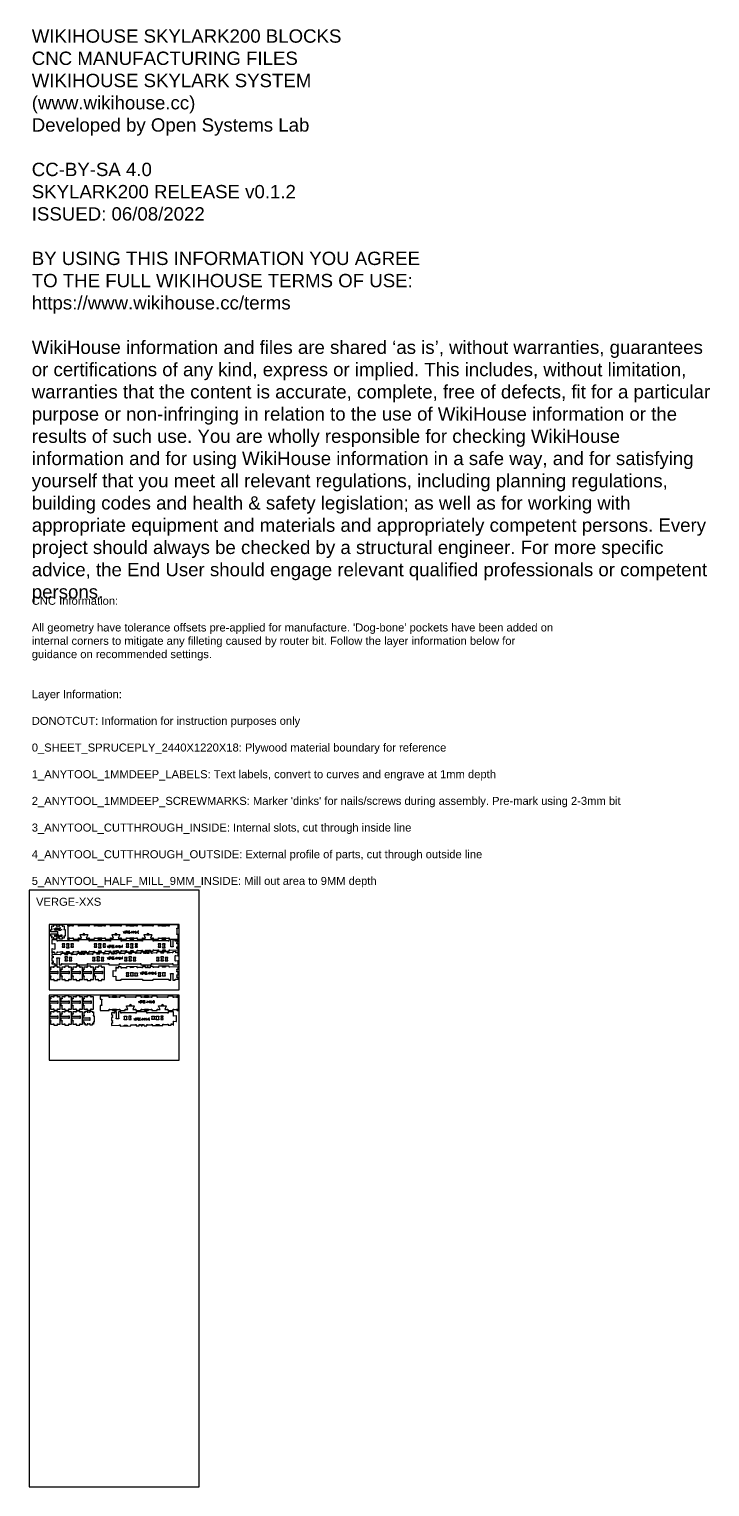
# Model space of a CAD drawing. Extents: x 0 to 12757, y 0 to 27326.
import ezdxf

# ---------------------------------------------------------------- set-up
doc = ezdxf.new("R2010")
doc.units = 0
for name, color, linetype in [('0_SHEET_SPRUCEPLY_2440X122', 1, 'CONTINUOUS'), ('1_ANYTOOL_1MMDEEP_LABELS_S', 2, 'CONTINUOUS'), ('3_ANYTOOL_CUTTHROUGH_INSID', 4, 'CONTINUOUS'), ('4_ANYTOOL_CUTTHROUGH_OUTSI', 5, 'CONTINUOUS'), ('5_ANYTOOL_HALF_MILL_9MM_IN', 70, 'CONTINUOUS'), ('DONOTCUT', 7, 'CONTINUOUS')]:
    doc.layers.add(name, color=color, linetype=linetype)
doc.styles.add('ARIAL', font='')
doc.styles.get('ARIAL').set_extended_font_data('Arial')

msp = doc.modelspace()

# ---------------------------------------------------------------- linework, layer by layer
at = {"layer": '0_SHEET_SPRUCEPLY_2440X122'}
for points in [[(372, 10539), (372, 9319), (2812, 9319), (2812, 10539)], [(372, 9219), (372, 7999), (2812, 7999), (2812, 9219)]]:
    msp.add_lwpolyline(points, close=True, dxfattribs=at)
at = {"layer": '1_ANYTOOL_1MMDEEP_LABELS_S', "color": 2}
for points in [[(464, 10470), (476, 10434), (488, 10470)], [(512, 10470), (496, 10470), (496, 10434), (512, 10434)], [(508, 10454), (496, 10454)], [(540, 10434), (532, 10450)], [(592, 10470), (576, 10470), (576, 10434), (592, 10434)], [(588, 10454), (576, 10454)], [(600, 10446), (616, 10446)], [(1760, 10417), (1772, 10381), (1784, 10417)], [(1808, 10417), (1792, 10417), (1792, 10381), (1808, 10381)], [(1804, 10401), (1792, 10401)], [(1836, 10381), (1827, 10398)], [(1888, 10417), (1872, 10417), (1872, 10381), (1888, 10381)], [(1884, 10401), (1872, 10401)], [(1896, 10393), (1912, 10393)], [(1944, 10381), (1920, 10417)], [(1920, 10381), (1944, 10417)], [(1976, 10381), (1952, 10417)], [(1952, 10381), (1976, 10417)], [(2014, 10381), (2030, 10417)], [(2054, 10417), (2038, 10417), (2038, 10381), (2054, 10381)], [(2050, 10401), (2038, 10401)], [(476, 10313), (500, 10349)], [(500, 10313), (476, 10349)], [(508, 10313), (532, 10349)], [(532, 10313), (508, 10349)], [(570, 10313), (586, 10349)], [(1463, 10149), (1475, 10113), (1487, 10149)], [(1511, 10149), (1495, 10149), (1495, 10113), (1511, 10113)], [(1507, 10133), (1495, 10133)], [(1539, 10113), (1531, 10129)], [(1591, 10149), (1575, 10149), (1575, 10113), (1591, 10113)], [(1587, 10133), (1575, 10133)], [(1599, 10125), (1615, 10125)], [(1623, 10113), (1647, 10149)], [(1647, 10113), (1623, 10149)], [(1655, 10113), (1679, 10149)], [(1679, 10113), (1655, 10149)], [(1717, 10113), (1733, 10149)], [(1757, 10149), (1741, 10149), (1741, 10113)], [(1757, 10133), (1741, 10133)], [(1463, 9927), (1475, 9891), (1487, 9927)], [(1511, 9927), (1495, 9927), (1495, 9891), (1511, 9891)], [(1507, 9911), (1495, 9911)], [(1539, 9891), (1531, 9907)], [(1591, 9927), (1575, 9927), (1575, 9891), (1591, 9891)], [(1587, 9911), (1575, 9911)], [(1599, 9903), (1615, 9903)], [(1623, 9891), (1647, 9927)], [(1647, 9891), (1623, 9927)], [(1655, 9891), (1679, 9927)], [(1679, 9891), (1655, 9927)], [(1717, 9891), (1733, 9927)], [(1757, 9927), (1741, 9927), (1741, 9891)], [(1757, 9911), (1741, 9911)], [(2082, 9647), (2094, 9611), (2106, 9647)], [(2130, 9647), (2114, 9647), (2114, 9611), (2130, 9611)], [(2126, 9631), (2114, 9631)], [(2158, 9611), (2150, 9628)], [(2210, 9647), (2194, 9647), (2194, 9611), (2210, 9611)], [(2206, 9631), (2194, 9631)], [(2218, 9623), (2234, 9623)], [(2266, 9611), (2242, 9647)], [(2242, 9611), (2266, 9647)], [(2298, 9611), (2274, 9647)], [(2274, 9611), (2298, 9647)], [(2336, 9611), (2352, 9647)], [(2049, 9110), (2061, 9074), (2073, 9110)], [(2097, 9110), (2081, 9110), (2081, 9074), (2097, 9074)], [(2093, 9094), (2081, 9094)], [(2125, 9074), (2117, 9090)], [(2177, 9110), (2161, 9110), (2161, 9074), (2177, 9074)], [(2173, 9094), (2161, 9094)], [(2185, 9086), (2201, 9086)], [(2209, 9074), (2233, 9110)], [(2233, 9074), (2209, 9110)], [(2241, 9074), (2265, 9110)], [(2265, 9074), (2241, 9110)], [(2303, 9074), (2319, 9110)], [(1960, 8787), (1972, 8751), (1984, 8787)], [(2008, 8787), (1992, 8787), (1992, 8751), (2008, 8751)], [(2004, 8771), (1992, 8771)], [(2036, 8751), (2028, 8767)], [(2088, 8787), (2072, 8787), (2072, 8751), (2088, 8751)], [(2084, 8771), (2072, 8771)], [(2096, 8763), (2112, 8763)], [(2144, 8751), (2120, 8787)], [(2120, 8751), (2144, 8787)], [(2176, 8751), (2152, 8787)], [(2152, 8751), (2176, 8787)], [(2214, 8751), (2230, 8787)]]:
    msp.add_lwpolyline(points, dxfattribs=at)
for points in [[(520, 10450), (530, 10450, 1), (530, 10470), (520, 10470), (520, 10434)], [(568, 10470), (556, 10470, 0.414214), (548, 10462), (548, 10442, 0.414214), (556, 10434), (568, 10434), (568, 10454), (562, 10454)], [(1816, 10397), (1826, 10397, 1), (1826, 10417), (1816, 10417), (1816, 10381)], [(1864, 10417), (1852, 10417, 0.414214), (1844, 10409), (1844, 10389, 0.414214), (1852, 10381), (1864, 10381), (1864, 10401), (1858, 10401)], [(1984, 10385, 0.136555), (1993, 10382, 0.071716), (1998, 10382, 0.133522), (2003, 10384, 0.344001), (2005, 10393, 0.153745), (2001, 10397, 0.071568), (1996, 10399, -0.00912), (1991, 10400, -0.090615), (1987, 10402, -0.340346), (1984, 10412, -0.284273), (1992, 10417, -0.092596), (1997, 10417, -0.017533), (2002, 10415)], [(540, 10317, 0.136555), (549, 10314, 0.071716), (554, 10314, 0.133522), (559, 10316, 0.344001), (561, 10325, 0.153745), (557, 10329, 0.071568), (553, 10331, -0.00912), (548, 10332, -0.090615), (543, 10334, -0.340346), (540, 10344, -0.284273), (548, 10349, -0.092596), (553, 10349, -0.017533), (558, 10347)], [(594, 10333), (604, 10333, -1), (604, 10313), (594, 10313), (594, 10349), (604, 10349, -1), (604, 10333)], [(1519, 10129), (1529, 10129, 1), (1529, 10149), (1519, 10149), (1519, 10113)], [(1567, 10149), (1555, 10149, 0.414214), (1547, 10141), (1547, 10121, 0.414214), (1555, 10113), (1567, 10113), (1567, 10133), (1561, 10133)], [(1687, 10117, 0.136555), (1696, 10113, 0.071716), (1701, 10113, 0.133522), (1706, 10115, 0.344001), (1708, 10125, 0.153745), (1705, 10128, 0.071568), (1700, 10130, -0.00912), (1695, 10131, -0.090615), (1690, 10134, -0.340346), (1687, 10143, -0.284273), (1695, 10149, -0.092596), (1700, 10148, -0.017533), (1705, 10147)], [(1519, 9907), (1529, 9907, 1), (1529, 9927), (1519, 9927), (1519, 9891)], [(1567, 9927), (1555, 9927, 0.414214), (1547, 9919), (1547, 9899, 0.414214), (1555, 9891), (1567, 9891), (1567, 9911), (1561, 9911)], [(1687, 9895, 0.136555), (1696, 9891, 0.071716), (1701, 9891, 0.133522), (1706, 9893, 0.344001), (1708, 9903, 0.153745), (1705, 9907, 0.071568), (1700, 9908, -0.00912), (1695, 9910, -0.090615), (1690, 9912, -0.340346), (1687, 9921, -0.284273), (1695, 9927, -0.092596), (1700, 9927, -0.017533), (1705, 9925)], [(2138, 9627), (2148, 9627, 1), (2148, 9647), (2138, 9647), (2138, 9611)], [(2186, 9647), (2174, 9647, 0.414214), (2166, 9639), (2166, 9619, 0.414214), (2174, 9611), (2186, 9611), (2186, 9631), (2180, 9631)], [(2306, 9615, 0.136555), (2315, 9612, 0.071716), (2321, 9612, 0.133522), (2325, 9614, 0.344001), (2327, 9623, 0.153745), (2324, 9627, 0.071568), (2319, 9629, -0.00912), (2314, 9630, -0.090615), (2309, 9632, -0.340346), (2307, 9642, -0.284273), (2314, 9647, -0.092596), (2319, 9647, -0.017533), (2324, 9645)], [(2380, 9647), (2368, 9647, 0.414214), (2360, 9639), (2360, 9619, 0.414214), (2368, 9611), (2380, 9611), (2380, 9631), (2374, 9631)], [(2105, 9090), (2115, 9090, 1), (2115, 9110), (2105, 9110), (2105, 9074)], [(2153, 9110), (2141, 9110, 0.414214), (2133, 9102), (2133, 9082, 0.414214), (2141, 9074), (2153, 9074), (2153, 9094), (2147, 9094)], [(2273, 9078, 0.136555), (2283, 9074, 0.071716), (2288, 9074, 0.133522), (2292, 9076, 0.344001), (2294, 9085, 0.153745), (2291, 9089, 0.071568), (2286, 9091, -0.00912), (2281, 9092, -0.090615), (2276, 9094, -0.340346), (2274, 9104, -0.284273), (2281, 9110, -0.092596), (2286, 9109, -0.017533), (2291, 9108)], [(2016, 8767), (2026, 8767, 1), (2026, 8787), (2016, 8787), (2016, 8751)], [(2064, 8787), (2052, 8787, 0.414214), (2044, 8779), (2044, 8759, 0.414214), (2052, 8751), (2064, 8751), (2064, 8771), (2058, 8771)], [(2184, 8755, 0.136555), (2193, 8751, 0.071716), (2198, 8752, 0.133522), (2203, 8754, 0.344001), (2205, 8763, 0.153745), (2201, 8767, 0.071568), (2197, 8769, -0.00912), (2192, 8770, -0.090615), (2187, 8772, -0.340346), (2184, 8781, -0.284273), (2192, 8787, -0.092596), (2197, 8787, -0.017533), (2202, 8785)], [(2258, 8787), (2246, 8787, 0.414214), (2238, 8779), (2238, 8759, 0.414214), (2246, 8751), (2258, 8751), (2258, 8771), (2252, 8771)]]:
    msp.add_lwpolyline(points, format="xyb", dxfattribs=at)
msp.add_lwpolyline([(2339, 9110), (2327, 9110), (2327, 9074), (2339, 9074, 0.414214), (2347, 9082), (2347, 9102, 0.414214)], format="xyb", close=True, dxfattribs=at)
at = {"layer": '3_ANYTOOL_CUTTHROUGH_INSID', "color": 4}
for points in [[(662, 10130), (662, 10165), (668, 10165), (668, 10178), (620, 10178), (620, 10165), (626, 10165), (626, 10130), (620, 10130), (620, 10117), (668, 10117), (668, 10130)], [(744, 10120), (744, 10165), (750, 10165), (750, 10178), (702, 10178), (702, 10165), (708, 10165), (708, 10120), (702, 10120), (702, 10107), (750, 10107), (750, 10120)], [(790, 10130), (784, 10130), (784, 10117), (832, 10117), (832, 10130), (826, 10130), (826, 10165), (832, 10165), (832, 10178), (784, 10178), (784, 10165), (790, 10165)], [(1262, 10130), (1262, 10165), (1268, 10165), (1268, 10178), (1220, 10178), (1220, 10165), (1226, 10165), (1226, 10130), (1220, 10130), (1220, 10117), (1268, 10117), (1268, 10130)], [(1344, 10120), (1344, 10165), (1350, 10165), (1350, 10178), (1302, 10178), (1302, 10165), (1308, 10165), (1308, 10120), (1302, 10120), (1302, 10107), (1350, 10107), (1350, 10120)], [(1390, 10130), (1384, 10130), (1384, 10117), (1432, 10117), (1432, 10130), (1426, 10130), (1426, 10165), (1432, 10165), (1432, 10178), (1384, 10178), (1384, 10165), (1390, 10165)], [(1862, 10130), (1862, 10165), (1868, 10165), (1868, 10178), (1820, 10178), (1820, 10165), (1826, 10165), (1826, 10130), (1820, 10130), (1820, 10117), (1868, 10117), (1868, 10130)], [(1944, 10120), (1944, 10165), (1950, 10165), (1950, 10178), (1902, 10178), (1902, 10165), (1908, 10165), (1908, 10120), (1902, 10120), (1902, 10107), (1950, 10107), (1950, 10120)], [(1990, 10130), (1984, 10130), (1984, 10117), (2032, 10117), (2032, 10130), (2026, 10130), (2026, 10165), (2032, 10165), (2032, 10178), (1984, 10178), (1984, 10165), (1990, 10165)], [(2462, 10130), (2462, 10165), (2468, 10165), (2468, 10178), (2420, 10178), (2420, 10165), (2426, 10165), (2426, 10130), (2420, 10130), (2420, 10117), (2468, 10117), (2468, 10130)], [(2544, 10120), (2544, 10165), (2550, 10165), (2550, 10178), (2502, 10178), (2502, 10165), (2508, 10165), (2508, 10120), (2502, 10120), (2502, 10107), (2550, 10107), (2550, 10120)], [(676, 9920), (676, 9875), (670, 9875), (670, 9862), (718, 9862), (718, 9875), (712, 9875), (712, 9920), (718, 9920), (718, 9933), (670, 9933), (670, 9920)], [(758, 9910), (758, 9875), (752, 9875), (752, 9862), (800, 9862), (800, 9875), (794, 9875), (794, 9910), (800, 9910), (800, 9923), (752, 9923), (752, 9910)], [(1230, 9910), (1236, 9910), (1236, 9923), (1188, 9923), (1188, 9910), (1194, 9910), (1194, 9875), (1188, 9875), (1188, 9862), (1236, 9862), (1236, 9875), (1230, 9875)], [(1276, 9920), (1276, 9875), (1270, 9875), (1270, 9862), (1318, 9862), (1318, 9875), (1312, 9875), (1312, 9920), (1318, 9920), (1318, 9933), (1270, 9933), (1270, 9920)], [(1358, 9910), (1358, 9875), (1352, 9875), (1352, 9862), (1400, 9862), (1400, 9875), (1394, 9875), (1394, 9910), (1400, 9910), (1400, 9923), (1352, 9923), (1352, 9910)], [(1830, 9910), (1836, 9910), (1836, 9923), (1788, 9923), (1788, 9910), (1794, 9910), (1794, 9875), (1788, 9875), (1788, 9862), (1836, 9862), (1836, 9875), (1830, 9875)], [(1876, 9920), (1876, 9875), (1870, 9875), (1870, 9862), (1918, 9862), (1918, 9875), (1912, 9875), (1912, 9920), (1918, 9920), (1918, 9933), (1870, 9933), (1870, 9920)], [(1958, 9910), (1958, 9875), (1952, 9875), (1952, 9862), (2000, 9862), (2000, 9875), (1994, 9875), (1994, 9910), (2000, 9910), (2000, 9923), (1952, 9923), (1952, 9910)], [(2430, 9910), (2436, 9910), (2436, 9923), (2388, 9923), (2388, 9910), (2394, 9910), (2394, 9875), (2388, 9875), (2388, 9862), (2436, 9862), (2436, 9875), (2430, 9875)], [(2476, 9920), (2476, 9875), (2470, 9875), (2470, 9862), (2518, 9862), (2518, 9875), (2512, 9875), (2512, 9920), (2518, 9920), (2518, 9933), (2470, 9933), (2470, 9920)], [(2558, 9910), (2558, 9875), (2552, 9875), (2552, 9862), (2600, 9862), (2600, 9875), (2594, 9875), (2594, 9910), (2600, 9910), (2600, 9923), (2552, 9923), (2552, 9910)], [(1861, 9622), (1867, 9622), (1867, 9634), (1818, 9634), (1818, 9622), (1824, 9622), (1824, 9586), (1818, 9586), (1818, 9574), (1867, 9574), (1867, 9586), (1861, 9586)], [(1906, 9632), (1900, 9632), (1900, 9644), (1949, 9644), (1949, 9632), (1943, 9632), (1943, 9586), (1949, 9586), (1949, 9574), (1900, 9574), (1900, 9586), (1906, 9586)], [(1988, 9622), (1982, 9622), (1982, 9634), (2031, 9634), (2031, 9622), (2025, 9622), (2025, 9586), (2031, 9586), (2031, 9574), (1982, 9574), (1982, 9586), (1988, 9586)], [(2461, 9622), (2467, 9622), (2467, 9634), (2418, 9634), (2418, 9622), (2424, 9622), (2424, 9586), (2418, 9586), (2418, 9574), (2467, 9574), (2467, 9586), (2461, 9586)], [(2506, 9632), (2500, 9632), (2500, 9644), (2549, 9644), (2549, 9632), (2543, 9632), (2543, 9586), (2549, 9586), (2549, 9574), (2500, 9574), (2500, 9586), (2506, 9586)], [(1826, 8767), (1832, 8767), (1832, 8754), (1783, 8754), (1783, 8767), (1789, 8767), (1789, 8812), (1783, 8812), (1783, 8825), (1832, 8825), (1832, 8812), (1826, 8812)], [(1871, 8777), (1865, 8777), (1865, 8764), (1914, 8764), (1914, 8777), (1908, 8777), (1908, 8812), (1914, 8812), (1914, 8825), (1865, 8825), (1865, 8812), (1871, 8812)], [(2344, 8777), (2350, 8777), (2350, 8764), (2301, 8764), (2301, 8777), (2307, 8777), (2307, 8812), (2301, 8812), (2301, 8825), (2350, 8825), (2350, 8812), (2344, 8812)], [(2426, 8767), (2432, 8767), (2432, 8754), (2383, 8754), (2383, 8767), (2389, 8767), (2389, 8812), (2383, 8812), (2383, 8825), (2432, 8825), (2432, 8812), (2426, 8812)], [(2471, 8777), (2465, 8777), (2465, 8764), (2514, 8764), (2514, 8777), (2508, 8777), (2508, 8812), (2514, 8812), (2514, 8825), (2465, 8825), (2465, 8812), (2471, 8812)]]:
    msp.add_lwpolyline(points, close=True, dxfattribs=at)
for points in [[(719, 9989), (669, 9988, 1), (669, 9978), (719, 9979, 1)], [(751, 10030), (701, 10029, 1), (701, 10020), (751, 10021, 1)], [(1269, 9989), (1319, 9990, 1), (1319, 9999), (1269, 9998, 1)], [(1351, 10041), (1301, 10040, 1), (1301, 10030), (1351, 10031, 1)], [(1869, 9999), (1919, 10000, 1), (1919, 10010), (1869, 10009, 1)], [(1951, 10051), (1901, 10050, 1), (1901, 10041), (1951, 10042, 1)], [(2469, 10010), (2519, 10011, 1), (2519, 10020), (2469, 10019, 1)], [(2501, 10051), (2551, 10052, 1), (2551, 10062), (2501, 10061, 1)], [(1900, 9732, -1), (1900, 9741), (1950, 9742, -1), (1950, 9733)], [(2500, 9742, -1), (2500, 9752), (2550, 9753, -1), (2550, 9743)], [(1832, 8656, -1), (1832, 8647), (1782, 8646, -1), (1782, 8655)], [(2432, 8667, -1), (2432, 8657), (2382, 8656, -1), (2382, 8666)]]:
    msp.add_lwpolyline(points, format="xyb", close=True, dxfattribs=at)
at = {"layer": '4_ANYTOOL_CUTTHROUGH_OUTSI', "color": 5}
for points in [[(448, 10517), (448, 10511), (461, 10511), (461, 10535), (510, 10535), (510, 10511), (523, 10511), (523, 10517), (554, 10517), (554, 10511), (566, 10511), (566, 10535), (616, 10535), (616, 10511), (628, 10511), (628, 10517), (657, 10517), (657, 10457), (651, 10457), (651, 10445), (675, 10445), (675, 10325), (651, 10325), (651, 10313), (657, 10313), (657, 10285), (628, 10285), (628, 10291), (616, 10291), (616, 10267), (566, 10267), (566, 10291), (554, 10291), (554, 10285), (523, 10285), (523, 10291), (510, 10291), (510, 10267), (461, 10267), (461, 10291), (448, 10291), (448, 10285), (424, 10285), (424, 10313), (430, 10313), (430, 10325), (406, 10325), (406, 10367), (523, 10367), (523, 10361), (536, 10361), (536, 10409), (523, 10409), (523, 10403), (406, 10403), (406, 10445), (430, 10445), (430, 10457), (424, 10457), (424, 10517)], [(545, 9740), (545, 9734), (533, 9734), (533, 9758), (463, 9758), (463, 9734), (451, 9734), (451, 9740), (403, 9740), (403, 9713), (409, 9713), (409, 9700), (385, 9700), (385, 9659), (527, 9659), (527, 9665), (539, 9665), (539, 9616), (527, 9616), (527, 9622), (385, 9622), (385, 9581), (409, 9581), (409, 9568), (403, 9568), (403, 9509), (451, 9509), (451, 9515), (463, 9515), (463, 9491), (533, 9491), (533, 9515), (545, 9515), (545, 9509), (583, 9509), (583, 9740)], [(753, 9740), (753, 9734), (741, 9734), (741, 9758), (671, 9758), (671, 9734), (659, 9734), (659, 9740), (611, 9740), (611, 9713), (617, 9713), (617, 9700), (593, 9700), (593, 9659), (735, 9659), (735, 9665), (748, 9665), (748, 9616), (735, 9616), (735, 9622), (593, 9622), (593, 9581), (617, 9581), (617, 9568), (611, 9568), (611, 9509), (659, 9509), (659, 9515), (671, 9515), (671, 9491), (741, 9491), (741, 9515), (753, 9515), (753, 9509), (791, 9509), (791, 9740)], [(961, 9740), (961, 9734), (949, 9734), (949, 9758), (879, 9758), (879, 9734), (867, 9734), (867, 9740), (819, 9740), (819, 9713), (825, 9713), (825, 9700), (801, 9700), (801, 9659), (943, 9659), (943, 9665), (956, 9665), (956, 9616), (943, 9616), (943, 9622), (801, 9622), (801, 9581), (825, 9581), (825, 9568), (819, 9568), (819, 9509), (867, 9509), (867, 9515), (879, 9515), (879, 9491), (949, 9491), (949, 9515), (961, 9515), (961, 9509), (999, 9509), (999, 9740)], [(1169, 9740), (1169, 9734), (1157, 9734), (1157, 9758), (1087, 9758), (1087, 9734), (1075, 9734), (1075, 9740), (1027, 9740), (1027, 9713), (1033, 9713), (1033, 9700), (1009, 9700), (1009, 9659), (1151, 9659), (1151, 9665), (1164, 9665), (1164, 9616), (1151, 9616), (1151, 9622), (1009, 9622), (1009, 9581), (1033, 9581), (1033, 9568), (1027, 9568), (1027, 9509), (1075, 9509), (1075, 9515), (1087, 9515), (1087, 9491), (1157, 9491), (1157, 9515), (1169, 9515), (1169, 9509), (1207, 9509), (1207, 9740)], [(1378, 9740), (1378, 9734), (1365, 9734), (1365, 9758), (1296, 9758), (1296, 9734), (1283, 9734), (1283, 9740), (1236, 9740), (1236, 9713), (1242, 9713), (1242, 9700), (1218, 9700), (1218, 9659), (1359, 9659), (1359, 9665), (1372, 9665), (1372, 9616), (1359, 9616), (1359, 9622), (1218, 9622), (1218, 9581), (1242, 9581), (1242, 9568), (1236, 9568), (1236, 9509), (1283, 9509), (1283, 9515), (1296, 9515), (1296, 9491), (1365, 9491), (1365, 9515), (1378, 9515), (1378, 9509), (1415, 9509), (1415, 9740)], [(545, 9186), (545, 9180), (533, 9180), (533, 9204), (463, 9204), (463, 9180), (451, 9180), (451, 9186), (403, 9186), (403, 9158), (409, 9158), (409, 9146), (385, 9146), (385, 9104), (527, 9104), (527, 9110), (539, 9110), (539, 9062), (527, 9062), (527, 9068), (385, 9068), (385, 9026), (409, 9026), (409, 9014), (403, 9014), (403, 8954), (451, 8954), (451, 8960), (463, 8960), (463, 8936), (533, 8936), (533, 8960), (545, 8960), (545, 8954), (583, 8954), (583, 9186)], [(753, 9186), (753, 9180), (741, 9180), (741, 9204), (671, 9204), (671, 9180), (659, 9180), (659, 9186), (611, 9186), (611, 9158), (617, 9158), (617, 9146), (593, 9146), (593, 9104), (735, 9104), (735, 9110), (748, 9110), (748, 9062), (735, 9062), (735, 9068), (593, 9068), (593, 9026), (617, 9026), (617, 9014), (611, 9014), (611, 8954), (659, 8954), (659, 8960), (671, 8960), (671, 8936), (741, 8936), (741, 8960), (753, 8960), (753, 8954), (791, 8954), (791, 9186)], [(961, 9186), (961, 9180), (949, 9180), (949, 9204), (879, 9204), (879, 9180), (867, 9180), (867, 9186), (819, 9186), (819, 9158), (825, 9158), (825, 9146), (801, 9146), (801, 9104), (943, 9104), (943, 9110), (956, 9110), (956, 9062), (943, 9062), (943, 9068), (801, 9068), (801, 9026), (825, 9026), (825, 9014), (819, 9014), (819, 8954), (867, 8954), (867, 8960), (879, 8960), (879, 8936), (949, 8936), (949, 8960), (961, 8960), (961, 8954), (999, 8954), (999, 9186)], [(1169, 9186), (1169, 9180), (1157, 9180), (1157, 9204), (1087, 9204), (1087, 9180), (1075, 9180), (1075, 9186), (1027, 9186), (1027, 9158), (1033, 9158), (1033, 9146), (1009, 9146), (1009, 9104), (1151, 9104), (1151, 9110), (1164, 9110), (1164, 9062), (1151, 9062), (1151, 9068), (1009, 9068), (1009, 9026), (1033, 9026), (1033, 9014), (1027, 9014), (1027, 8954), (1075, 8954), (1075, 8960), (1087, 8960), (1087, 8936), (1157, 8936), (1157, 8960), (1169, 8960), (1169, 8954), (1207, 8954), (1207, 9186)], [(545, 8902), (545, 8896), (533, 8896), (533, 8920), (463, 8920), (463, 8896), (451, 8896), (451, 8902), (403, 8902), (403, 8875), (409, 8875), (409, 8862), (385, 8862), (385, 8821), (527, 8821), (527, 8827), (539, 8827), (539, 8778), (527, 8778), (527, 8784), (385, 8784), (385, 8743), (409, 8743), (409, 8730), (403, 8730), (403, 8671), (451, 8671), (451, 8677), (463, 8677), (463, 8653), (533, 8653), (533, 8677), (545, 8677), (545, 8671), (583, 8671), (583, 8902)], [(753, 8902), (753, 8896), (741, 8896), (741, 8920), (671, 8920), (671, 8896), (659, 8896), (659, 8902), (611, 8902), (611, 8875), (617, 8875), (617, 8862), (593, 8862), (593, 8821), (735, 8821), (735, 8827), (748, 8827), (748, 8778), (735, 8778), (735, 8784), (593, 8784), (593, 8743), (617, 8743), (617, 8730), (611, 8730), (611, 8671), (659, 8671), (659, 8677), (671, 8677), (671, 8653), (741, 8653), (741, 8677), (753, 8677), (753, 8671), (791, 8671), (791, 8902)], [(961, 8902), (961, 8896), (949, 8896), (949, 8920), (879, 8920), (879, 8896), (867, 8896), (867, 8902), (819, 8902), (819, 8875), (825, 8875), (825, 8862), (801, 8862), (801, 8821), (943, 8821), (943, 8827), (956, 8827), (956, 8778), (943, 8778), (943, 8784), (801, 8784), (801, 8743), (825, 8743), (825, 8730), (819, 8730), (819, 8671), (867, 8671), (867, 8677), (879, 8677), (879, 8653), (949, 8653), (949, 8677), (961, 8677), (961, 8671), (999, 8671), (999, 8902)], [(1041, 8902), (1041, 8896), (1053, 8896), (1053, 8920), (1088, 8920), (1088, 8896), (1100, 8896), (1100, 8902), (1132, 8902), (1132, 8896), (1145, 8896), (1145, 8920), (1179, 8920), (1179, 8896), (1192, 8896), (1192, 8902), (1203, 8902), (1203, 8843), (1197, 8843), (1197, 8830), (1221, 8830), (1221, 8711), (1197, 8711), (1197, 8698), (1203, 8698), (1203, 8671), (1192, 8671), (1192, 8677), (1179, 8677), (1179, 8653), (1145, 8653), (1145, 8677), (1132, 8677), (1132, 8671), (1100, 8671), (1100, 8677), (1088, 8677), (1088, 8653), (1053, 8653), (1053, 8677), (1041, 8677), (1041, 8671), (1032, 8671), (1032, 8698), (1038, 8698), (1038, 8711), (1014, 8711), (1014, 8752), (1131, 8752), (1131, 8746), (1143, 8746), (1143, 8795), (1131, 8795), (1131, 8789), (1014, 8789), (1014, 8830), (1038, 8830), (1038, 8843), (1032, 8843), (1032, 8902)]]:
    msp.add_lwpolyline(points, close=True, dxfattribs=at)
for points in [[(1238, 10515), (1238, 10509), (1226, 10509), (1226, 10533), (1176, 10533), (1126, 10533), (1126, 10509), (1114, 10509), (1114, 10515), (938, 10515), (938, 10509), (926, 10509), (926, 10533), (876, 10533), (826, 10533), (826, 10509), (814, 10509), (814, 10515), (763, 10515), (763, 10509), (751, 10509), (751, 10533), (726, 10533), (726, 10266), (751, 10266), (751, 10290), (763, 10290), (763, 10284), (814, 10284), (814, 10290), (826, 10290), (826, 10266), (876, 10266), (926, 10266), (926, 10290), (938, 10290), (938, 10284), (981, 10284), (954, 10345), (954, 10345, -0.539734), (960, 10354), (1092, 10354, -0.539734), (1098, 10345), (1071, 10284), (1114, 10284), (1114, 10290), (1126, 10290), (1126, 10266), (1176, 10266), (1226, 10266), (1226, 10290), (1238, 10290), (1238, 10284), (1289, 10284), (1289, 10290), (1301, 10290), (1301, 10266), (1351, 10266), (1351, 10290), (1363, 10290), (1363, 10284), (1414, 10284), (1414, 10290), (1426, 10290), (1426, 10266), (1476, 10266), (1526, 10266), (1526, 10290), (1538, 10290), (1538, 10284), (1581, 10284), (1554, 10345), (1554, 10345, -0.539734), (1560, 10354), (1692, 10354, -0.539734), (1698, 10345), (1671, 10284), (1714, 10284), (1714, 10290), (1726, 10290), (1726, 10266), (1776, 10266), (1826, 10266), (1826, 10290), (1838, 10290), (1838, 10284), (1889, 10284), (1889, 10290), (1901, 10290), (1901, 10266), (1951, 10266), (1951, 10290), (1963, 10290), (1963, 10284), (2014, 10284), (2014, 10290), (2026, 10290), (2026, 10266), (2076, 10266), (2126, 10266), (2126, 10290), (2138, 10290), (2138, 10284), (2181, 10284), (2154, 10345), (2154, 10345, -0.539734), (2160, 10354), (2292, 10354, -0.539734), (2298, 10345), (2272, 10284), (2314, 10284), (2314, 10290), (2326, 10290), (2326, 10266), (2376, 10266), (2426, 10266), (2426, 10290), (2438, 10290), (2438, 10284), (2489, 10284), (2489, 10290), (2501, 10290), (2501, 10266), (2551, 10266), (2551, 10290), (2563, 10290), (2563, 10284), (2614, 10284), (2614, 10290), (2626, 10290), (2626, 10266), (2676, 10266), (2794, 10266), (2794, 10355), (2765, 10355), (2765, 10368), (2771, 10368), (2771, 10463), (2765, 10463), (2765, 10476), (2794, 10476), (2794, 10533), (2676, 10533), (2626, 10533), (2626, 10509), (2614, 10509), (2614, 10515), (2563, 10515), (2563, 10509), (2551, 10509), (2551, 10533), (2501, 10533), (2501, 10509), (2489, 10509), (2489, 10515), (2438, 10515), (2438, 10509), (2426, 10509), (2426, 10533), (2376, 10533), (2326, 10533), (2326, 10509), (2314, 10509), (2314, 10515), (2138, 10515), (2138, 10509), (2126, 10509), (2126, 10533), (2076, 10533), (2026, 10533), (2026, 10509), (2014, 10509), (2014, 10515), (1963, 10515), (1963, 10509), (1951, 10509), (1951, 10533), (1901, 10533), (1901, 10509), (1889, 10509), (1889, 10515), (1838, 10515), (1838, 10509), (1826, 10509), (1826, 10533), (1776, 10533), (1726, 10533), (1726, 10509), (1714, 10509), (1714, 10515), (1538, 10515), (1538, 10509), (1526, 10509), (1526, 10533), (1476, 10533), (1426, 10533), (1426, 10509), (1414, 10509), (1414, 10515), (1363, 10515), (1363, 10509), (1351, 10509), (1351, 10533), (1301, 10533), (1301, 10509), (1289, 10509), (1289, 10515), (1238, 10515)], [(1138, 10043), (1138, 10037), (1176, 10038), (1213, 10038), (1213, 10044), (1226, 10044), (1226, 10020), (1426, 10024), (1426, 10024), (1425, 10048), (1425, 10048), (1438, 10048), (1438, 10048), (1438, 10048), (1438, 10042), (1513, 10043), (1513, 10049), (1526, 10050), (1526, 10049), (1526, 10049), (1526, 10026), (1581, 10027), (1580, 10050), (1580, 10051), (1593, 10051), (1593, 10045), (1604, 10045), (1604, 10051), (1617, 10051), (1617, 10051), (1617, 10051), (1617, 10027), (1635, 10028), (1634, 10051), (1634, 10052), (1635, 10052), (1647, 10052), (1647, 10052), (1647, 10046), (1658, 10046), (1658, 10052), (1671, 10052), (1671, 10052), (1671, 10052), (1671, 10028), (1726, 10029), (1725, 10053), (1725, 10053), (1738, 10053), (1738, 10047), (1776, 10048), (1813, 10049), (1813, 10055), (1826, 10055), (1826, 10031), (2026, 10034), (2026, 10034), (2025, 10058), (2025, 10058), (2038, 10059), (2038, 10058), (2038, 10058), (2038, 10053), (2076, 10053), (2113, 10054), (2113, 10060), (2126, 10060), (2126, 10060), (2126, 10060), (2126, 10036), (2181, 10037), (2180, 10061), (2180, 10061), (2193, 10061), (2193, 10055), (2204, 10055), (2204, 10061), (2217, 10062), (2217, 10061), (2217, 10061), (2217, 10038), (2235, 10038), (2234, 10062), (2234, 10062), (2235, 10062), (2247, 10062), (2247, 10062), (2247, 10056), (2258, 10056), (2258, 10062), (2271, 10063), (2271, 10062), (2271, 10062), (2271, 10039), (2326, 10040), (2325, 10063), (2325, 10064), (2338, 10064), (2338, 10058), (2376, 10058), (2413, 10059), (2413, 10065), (2426, 10065), (2426, 10065), (2426, 10065), (2426, 10041, 0.000266), (2626, 10045), (2625, 10069), (2638, 10069), (2638, 10063), (2794, 10066), (2794, 10089), (2770, 10089), (2770, 10102), (2776, 10102), (2776, 10112), (2770, 10112), (2770, 10125), (2794, 10125), (2794, 10180), (2770, 10180), (2770, 10193), (2776, 10193), (2776, 10203), (2770, 10203), (2770, 10216), (2794, 10216), (2794, 10237), (2748, 10237), (2748, 10231), (2736, 10231), (2736, 10255), (2694, 10255), (2694, 10138), (2700, 10138), (2700, 10126), (2652, 10126), (2652, 10138), (2658, 10138), (2658, 10255), (2616, 10255), (2616, 10231), (2604, 10231), (2604, 10237), (2376, 10237), (2338, 10237), (2338, 10231), (2326, 10231), (2326, 10255), (2126, 10255), (2126, 10231), (2114, 10231), (2114, 10237), (2076, 10237), (1776, 10237), (1738, 10237), (1738, 10231), (1726, 10231), (1726, 10255), (1526, 10255), (1526, 10231), (1514, 10231), (1514, 10237), (1476, 10237), (1176, 10237), (1138, 10237), (1138, 10231), (1126, 10231), (1126, 10255), (926, 10255), (926, 10231), (914, 10231), (914, 10237), (876, 10237), (576, 10237), (538, 10237), (538, 10231), (526, 10231), (526, 10255), (426, 10255), (426, 10183), (426, 10183), (426, 10182), (426, 10182), (426, 10182), (426, 10182), (426, 10182), (426, 10182), (426, 10182), (426, 10181), (426, 10181), (426, 10181), (426, 10181), (427, 10181), (427, 10181), (427, 10180), (427, 10180), (427, 10180), (427, 10180), (427, 10180), (427, 10180), (427, 10180), (427, 10179), (427, 10179), (427, 10179), (427, 10179), (427, 10179), (428, 10179), (428, 10179), (428, 10179), (428, 10179), (428, 10178), (428, 10178), (428, 10178, 0.220352), (433, 10177), (474, 10185), (474, 10185), (474, 10185, -0.463455), (481, 10178), (481, 10083, -0.463455), (474, 10076), (474, 10076), (474, 10076), (433, 10084), (433, 10084, 0.220352), (428, 10083), (428, 10083), (428, 10083), (428, 10082), (428, 10082), (428, 10082), (428, 10082), (427, 10082), (427, 10082), (427, 10082), (427, 10082), (427, 10082), (427, 10081), (427, 10081), (427, 10081), (427, 10081), (427, 10081), (427, 10081), (427, 10081), (427, 10080), (427, 10080), (426, 10080), (426, 10080), (426, 10080), (426, 10080), (426, 10079), (426, 10079), (426, 10079), (426, 10079), (426, 10079), (426, 10079), (426, 10079), (426, 10078), (426, 10006), (435, 10007), (434, 10031), (447, 10031), (447, 10025), (458, 10025), (458, 10031), (471, 10031), (471, 10007), (526, 10008), (525, 10032), (538, 10032), (538, 10026), (576, 10027), (613, 10028), (613, 10034), (626, 10034), (626, 10010), (826, 10013), (826, 10013), (825, 10037), (825, 10037), (838, 10038), (838, 10037), (838, 10037), (838, 10032), (913, 10033), (913, 10039), (926, 10039), (926, 10039), (926, 10039), (926, 10015), (981, 10016), (980, 10040), (980, 10040), (993, 10040), (993, 10034), (1004, 10035), (1004, 10041), (1017, 10041), (1017, 10040), (1017, 10040), (1017, 10017), (1035, 10017), (1034, 10041), (1034, 10041), (1035, 10041), (1047, 10041), (1047, 10041), (1047, 10035), (1058, 10035), (1058, 10041), (1071, 10042), (1071, 10041), (1071, 10041), (1071, 10018), (1126, 10019), (1125, 10042), (1125, 10043), (1138, 10043), (1138, 10043)], [(2082, 9997), (2082, 10003), (2044, 10002), (2007, 10002), (2007, 9996), (1994, 9996), (1994, 10020), (1794, 10016), (1794, 10016), (1795, 9992), (1795, 9992), (1782, 9992), (1782, 9992), (1782, 9992), (1782, 9998), (1707, 9996), (1707, 9990), (1694, 9990), (1694, 9991), (1694, 9991), (1694, 10014), (1639, 10013), (1640, 9990), (1640, 9989), (1627, 9989), (1627, 9995), (1616, 9995), (1616, 9989), (1603, 9989), (1603, 9989), (1603, 9989), (1603, 10013), (1585, 10012), (1586, 9989), (1586, 9988), (1585, 9988), (1573, 9988), (1573, 9988), (1573, 9994), (1562, 9994), (1562, 9988), (1549, 9988), (1549, 9988), (1549, 9988), (1549, 10012), (1494, 10011), (1495, 9987), (1495, 9987), (1482, 9987), (1482, 9993), (1444, 9992), (1407, 9991), (1407, 9985), (1394, 9985), (1394, 10009), (1194, 10006), (1194, 10006), (1195, 9982), (1195, 9982), (1182, 9981), (1182, 9982), (1182, 9982), (1182, 9987), (1144, 9987), (1107, 9986), (1107, 9980), (1094, 9980), (1094, 9980), (1094, 9980), (1094, 10004), (1039, 10003), (1040, 9979), (1040, 9979), (1027, 9979), (1027, 9985), (1016, 9984), (1016, 9978), (1003, 9978), (1003, 9978), (1003, 9978), (1003, 10002), (985, 10002), (986, 9978), (986, 9978), (985, 9978), (973, 9978), (973, 9978), (973, 9984), (962, 9983), (962, 9977), (949, 9977), (949, 9978), (949, 9978), (949, 10001), (894, 10000), (895, 9977), (895, 9976), (882, 9976), (882, 9982), (844, 9981), (807, 9981), (807, 9975), (794, 9975), (794, 9975), (794, 9975), (794, 9999, 0.000266), (594, 9995), (595, 9971), (582, 9971), (582, 9977), (426, 9974), (426, 9951), (450, 9951), (450, 9938), (444, 9938), (444, 9928), (450, 9928), (450, 9915), (426, 9915), (426, 9859), (450, 9859), (450, 9847), (444, 9847), (444, 9836), (450, 9836), (450, 9824), (426, 9824), (426, 9803), (472, 9803), (472, 9809), (484, 9809), (484, 9785), (526, 9785), (526, 9902), (520, 9902), (520, 9914), (568, 9914), (568, 9902), (562, 9902), (562, 9785), (604, 9785), (604, 9809), (616, 9809), (616, 9803), (844, 9803), (882, 9803), (882, 9809), (894, 9809), (894, 9785), (1094, 9785), (1094, 9809), (1106, 9809), (1106, 9803), (1144, 9803), (1444, 9803), (1482, 9803), (1482, 9809), (1494, 9809), (1494, 9785), (1694, 9785), (1694, 9809), (1706, 9809), (1706, 9803), (1744, 9803), (2044, 9803), (2082, 9803), (2082, 9809), (2094, 9809), (2094, 9785), (2294, 9785), (2294, 9809), (2306, 9809), (2306, 9803), (2344, 9803), (2644, 9803), (2682, 9803), (2682, 9809), (2694, 9809), (2694, 9785), (2794, 9785), (2794, 9857), (2794, 9857), (2794, 9857), (2794, 9858), (2794, 9858), (2794, 9858), (2794, 9858), (2794, 9858), (2794, 9858), (2794, 9859), (2794, 9859), (2794, 9859), (2793, 9859), (2793, 9859), (2793, 9859), (2793, 9859), (2793, 9860), (2793, 9860), (2793, 9860), (2793, 9860), (2793, 9860), (2793, 9860), (2793, 9860), (2793, 9861), (2793, 9861), (2793, 9861), (2792, 9861), (2792, 9861), (2792, 9861), (2792, 9861), (2792, 9861), (2792, 9862), (2792, 9862), (2792, 9862, 0.220352), (2787, 9863), (2746, 9855), (2746, 9855), (2746, 9855, -0.463455), (2739, 9861), (2739, 9957, -0.463455), (2746, 9963), (2746, 9963), (2746, 9963), (2787, 9956), (2787, 9956, 0.220352), (2792, 9957), (2792, 9957), (2792, 9957), (2792, 9957), (2792, 9958), (2792, 9958), (2792, 9958), (2792, 9958), (2793, 9958), (2793, 9958), (2793, 9958), (2793, 9958), (2793, 9959), (2793, 9959), (2793, 9959), (2793, 9959), (2793, 9959), (2793, 9959), (2793, 9959), (2793, 9960), (2793, 9960), (2793, 9960), (2794, 9960), (2794, 9960), (2794, 9960), (2794, 9960), (2794, 9961), (2794, 9961), (2794, 9961), (2794, 9961), (2794, 9961), (2794, 9961), (2794, 9961), (2794, 10033), (2785, 10033), (2786, 10009), (2773, 10009), (2773, 10015), (2762, 10015), (2762, 10009), (2749, 10009), (2749, 10033), (2694, 10032), (2695, 10008), (2682, 10008), (2682, 10014), (2644, 10013), (2607, 10012), (2607, 10006), (2594, 10006), (2594, 10030), (2394, 10027), (2394, 10027), (2395, 10003), (2395, 10002), (2382, 10002), (2382, 10003), (2382, 10003), (2382, 10008), (2307, 10007), (2307, 10001), (2294, 10001), (2294, 10001), (2294, 10001), (2294, 10025), (2239, 10024), (2240, 10000), (2240, 10000), (2227, 10000), (2227, 10006), (2216, 10005), (2216, 9999), (2203, 9999), (2203, 9999), (2203, 9999), (2203, 10023), (2185, 10023), (2186, 9999), (2186, 9999), (2185, 9999), (2173, 9999), (2173, 9999), (2173, 10005), (2162, 10004), (2162, 9998), (2149, 9998), (2149, 9998), (2149, 9998), (2149, 10022), (2094, 10021), (2095, 9998), (2095, 9997), (2082, 9997), (2082, 9997)], [(1646, 9727), (1646, 9721), (1634, 9721), (1634, 9721), (1634, 9721), (1633, 9745), (1625, 9745), (1625, 9673), (1625, 9673), (1625, 9673), (1625, 9673), (1625, 9673), (1625, 9672), (1625, 9672), (1625, 9672), (1625, 9672), (1625, 9672), (1625, 9672), (1625, 9671), (1625, 9671), (1625, 9671), (1625, 9671), (1624, 9671), (1624, 9671), (1624, 9670), (1624, 9670), (1624, 9670), (1624, 9670), (1624, 9670), (1624, 9670), (1624, 9670), (1624, 9669), (1624, 9669), (1624, 9669), (1623, 9669), (1623, 9669), (1623, 9669), (1623, 9669), (1623, 9669), (1623, 9668), (1623, 9668, -0.220464), (1618, 9667), (1618, 9667), (1618, 9667), (1577, 9675), (1577, 9675, 0.220352), (1572, 9673, 0.220464), (1570, 9669), (1570, 9573, 0.220464), (1572, 9569, 0.220352), (1577, 9567), (1618, 9575), (1618, 9575), (1618, 9575, -0.220464), (1623, 9574), (1623, 9574), (1623, 9573), (1623, 9573), (1623, 9573), (1623, 9573), (1623, 9573), (1624, 9573), (1624, 9573), (1624, 9573), (1624, 9572), (1624, 9572), (1624, 9572), (1624, 9572), (1624, 9572), (1624, 9572), (1624, 9572), (1624, 9571), (1624, 9571), (1625, 9571), (1625, 9571), (1625, 9571), (1625, 9571), (1625, 9570), (1625, 9570), (1625, 9570), (1625, 9570), (1625, 9570), (1625, 9570), (1625, 9569), (1625, 9569), (1625, 9569), (1625, 9569), (1625, 9496), (1724, 9496), (1724, 9520), (1737, 9520), (1737, 9514), (1775, 9514), (2075, 9514), (2112, 9514), (2112, 9520), (2125, 9520), (2125, 9496), (2324, 9496), (2324, 9520), (2337, 9520), (2337, 9514), (2602, 9514), (2602, 9520), (2615, 9520), (2615, 9496), (2656, 9496), (2656, 9613), (2650, 9613), (2650, 9626), (2699, 9626), (2699, 9613), (2693, 9613), (2693, 9496), (2734, 9496), (2734, 9520), (2747, 9520), (2747, 9514), (2792, 9514), (2792, 9551), (2768, 9551), (2768, 9563), (2774, 9563), (2774, 9589), (2768, 9589), (2768, 9601), (2792, 9601), (2792, 9656), (2768, 9656), (2768, 9668), (2774, 9668), (2774, 9694), (2768, 9694), (2768, 9706), (2792, 9706), (2792, 9747), (2637, 9745), (2637, 9739), (2625, 9739), (2624, 9763), (2425, 9759), (2425, 9759), (2425, 9735), (2425, 9735), (2413, 9735), (2413, 9735), (2413, 9741), (2337, 9740), (2337, 9734), (2325, 9733), (2325, 9734), (2325, 9734), (2324, 9757), (2270, 9756), (2270, 9733), (2270, 9732), (2258, 9732), (2258, 9738), (2246, 9738), (2246, 9732), (2234, 9732), (2234, 9732), (2234, 9732), (2233, 9756), (2216, 9755), (2216, 9732), (2216, 9731), (2216, 9731), (2204, 9731), (2204, 9731), (2204, 9737), (2192, 9737), (2192, 9731), (2180, 9731), (2180, 9731), (2180, 9731), (2179, 9755), (2125, 9754), (2125, 9730), (2125, 9730), (2113, 9730), (2113, 9736), (2075, 9735), (2037, 9734), (2037, 9728), (2025, 9728), (2024, 9752), (1825, 9749), (1825, 9725), (1813, 9724), (1813, 9725), (1813, 9725), (1813, 9730), (1775, 9730), (1737, 9729), (1737, 9723), (1725, 9723), (1725, 9723), (1725, 9723), (1724, 9747), (1670, 9746), (1670, 9722), (1670, 9722), (1658, 9722), (1658, 9728), (1646, 9727)], [(2698, 9176), (2698, 9200), (2648, 9200), (2598, 9200), (2598, 9176), (2586, 9176), (2586, 9182), (2410, 9182), (2410, 9176), (2398, 9176), (2398, 9200), (2348, 9200), (2298, 9200), (2298, 9176), (2286, 9176), (2286, 9182), (2235, 9182), (2235, 9176), (2223, 9176), (2223, 9200), (2173, 9200), (2173, 9176), (2161, 9176), (2161, 9182), (2110, 9182), (2110, 9176), (2098, 9176), (2098, 9200), (2048, 9200), (1998, 9200), (1998, 9176), (1986, 9176), (1986, 9182), (1810, 9182), (1810, 9176), (1798, 9176), (1798, 9200), (1748, 9200), (1698, 9200), (1698, 9176), (1686, 9176), (1686, 9182), (1635, 9182), (1635, 9176), (1623, 9176), (1623, 9200), (1573, 9200), (1573, 9176), (1561, 9176), (1561, 9182), (1510, 9182), (1510, 9176), (1498, 9176), (1498, 9200), (1330, 9200), (1330, 9142), (1359, 9142), (1359, 9130), (1353, 9130), (1353, 9034), (1359, 9034), (1359, 9022), (1330, 9022), (1330, 8932), (1448, 8932), (1498, 8932), (1498, 8956), (1510, 8956), (1510, 8950), (1561, 8950), (1561, 8956), (1573, 8956), (1573, 8932), (1623, 8932), (1623, 8956), (1635, 8956), (1635, 8950), (1686, 8950), (1686, 8956), (1698, 8956), (1698, 8932), (1748, 8932), (1798, 8932), (1798, 8956), (1810, 8956), (1810, 8950), (1852, 8950), (1826, 9012), (1826, 9012, -0.539734), (1832, 9020), (1964, 9020, -0.539734), (1970, 9012), (1943, 8950), (1986, 8950), (1986, 8956), (1998, 8956), (1998, 8932), (2048, 8932), (2098, 8932), (2098, 8956), (2110, 8956), (2110, 8950), (2161, 8950), (2161, 8956), (2173, 8956), (2173, 8932), (2223, 8932), (2223, 8956), (2235, 8956), (2235, 8950), (2286, 8950), (2286, 8956), (2298, 8956), (2298, 8932), (2348, 8932), (2398, 8932), (2398, 8956), (2410, 8956), (2410, 8950), (2453, 8950), (2426, 9012), (2426, 9012, -0.539734), (2432, 9020), (2564, 9020, -0.539734), (2570, 9012), (2543, 8950), (2586, 8950), (2586, 8956), (2598, 8956), (2598, 8932), (2648, 8932), (2698, 8932), (2698, 8956), (2710, 8956), (2710, 8950), (2761, 8950), (2761, 8956), (2773, 8956), (2773, 8932), (2798, 8932), (2798, 9200), (2773, 9200), (2773, 9176), (2761, 9176), (2761, 9182), (2710, 9182), (2710, 9176), (2698, 9176), (2698, 9176)], [(2686, 8671), (2686, 8677), (2698, 8677), (2698, 8677), (2698, 8677), (2699, 8653), (2707, 8654), (2707, 8726), (2707, 8726), (2707, 8726), (2707, 8726), (2707, 8726), (2707, 8726), (2707, 8726), (2707, 8727), (2707, 8727), (2707, 8727), (2707, 8727), (2707, 8727), (2707, 8727), (2707, 8728), (2707, 8728), (2707, 8728), (2708, 8728), (2708, 8728), (2708, 8728), (2708, 8729), (2708, 8729), (2708, 8729), (2708, 8729), (2708, 8729), (2708, 8729), (2708, 8729), (2708, 8730), (2709, 8730), (2709, 8730), (2709, 8730), (2709, 8730), (2709, 8730), (2709, 8730), (2709, 8730, -0.220464), (2714, 8732), (2714, 8732), (2714, 8732), (2755, 8724), (2755, 8724, 0.220352), (2760, 8725, 0.220464), (2762, 8730), (2762, 8826, 0.220464), (2760, 8830, 0.220352), (2755, 8831), (2714, 8824), (2714, 8824), (2714, 8824, -0.220464), (2709, 8825), (2709, 8825), (2709, 8825), (2709, 8825), (2709, 8825), (2709, 8826), (2709, 8826), (2708, 8826), (2708, 8826), (2708, 8826), (2708, 8826), (2708, 8826), (2708, 8827), (2708, 8827), (2708, 8827), (2708, 8827), (2708, 8827), (2708, 8827), (2707, 8827), (2707, 8828), (2707, 8828), (2707, 8828), (2707, 8828), (2707, 8828), (2707, 8828), (2707, 8829), (2707, 8829), (2707, 8829), (2707, 8829), (2707, 8829), (2707, 8829), (2707, 8830), (2707, 8830), (2707, 8902), (2608, 8902), (2608, 8878), (2595, 8878), (2595, 8884), (2557, 8884), (2257, 8884), (2220, 8884), (2220, 8878), (2207, 8878), (2207, 8902), (2008, 8902), (2008, 8878), (1995, 8878), (1995, 8884), (1730, 8884), (1730, 8878), (1717, 8878), (1717, 8902), (1676, 8902), (1676, 8785), (1682, 8785), (1682, 8773), (1633, 8773), (1633, 8785), (1639, 8785), (1639, 8902), (1598, 8902), (1598, 8878), (1585, 8878), (1585, 8884), (1540, 8884), (1540, 8848), (1564, 8848), (1564, 8836), (1558, 8836), (1558, 8810), (1564, 8810), (1564, 8798), (1540, 8798), (1540, 8743), (1564, 8743), (1564, 8730), (1558, 8730), (1558, 8705), (1564, 8705), (1564, 8692), (1540, 8692), (1540, 8651), (1695, 8654), (1695, 8660), (1707, 8660), (1708, 8636), (1907, 8640), (1907, 8640), (1907, 8663), (1907, 8664), (1919, 8664), (1919, 8658), (1995, 8659), (1995, 8665), (2007, 8665), (2007, 8665), (2007, 8665), (2008, 8641), (2062, 8642), (2062, 8666), (2062, 8666), (2074, 8667), (2074, 8661), (2086, 8661), (2086, 8667), (2098, 8667), (2098, 8667), (2098, 8667), (2099, 8643), (2116, 8643), (2116, 8667), (2116, 8667), (2116, 8667), (2128, 8668), (2128, 8668), (2128, 8662), (2140, 8662), (2140, 8668), (2140, 8668), (2152, 8668), (2152, 8668), (2152, 8668), (2153, 8644), (2207, 8645), (2207, 8669), (2207, 8669), (2219, 8669), (2219, 8663), (2257, 8664), (2295, 8664), (2295, 8670), (2307, 8671), (2308, 8647), (2507, 8650), (2507, 8674), (2519, 8674), (2519, 8674), (2519, 8674), (2519, 8668), (2557, 8669), (2595, 8670), (2595, 8675), (2595, 8676), (2607, 8676), (2607, 8676), (2607, 8676), (2608, 8652), (2662, 8653), (2662, 8677), (2662, 8677), (2674, 8677), (2674, 8671), (2686, 8671)]]:
    msp.add_lwpolyline(points, format="xyb", close=True, dxfattribs=at)
at = {"layer": '5_ANYTOOL_HALF_MILL_9MM_IN', "color": 3}
for points in [[(726, 10534, 0.414214), (720, 10528), (720, 10521, 0.414214), (726, 10515), (752, 10515, 0.414214), (758, 10521), (758, 10528, 0.414214), (752, 10534)], [(1294, 10534, 0.414214), (1288, 10528), (1288, 10521, 0.414214), (1294, 10515), (1358, 10515, 0.414214), (1364, 10521), (1364, 10528, 0.414214), (1358, 10534)], [(1894, 10534, 0.414214), (1888, 10528), (1888, 10521, 0.414214), (1894, 10515), (1958, 10515, 0.414214), (1964, 10521), (1964, 10528, 0.414214), (1958, 10534)], [(2494, 10534, 0.414214), (2488, 10528), (2488, 10521, 0.414214), (2494, 10515), (2558, 10515, 0.414214), (2564, 10521), (2564, 10528, 0.414214), (2558, 10534)], [(726, 10284, 0.414214), (720, 10278), (720, 10271, 0.414214), (726, 10265), (752, 10265, 0.414214), (758, 10271), (758, 10278, 0.414214), (752, 10284)], [(1046, 10353, 1), (1006, 10353), (1006, 10353), (1006, 10347), (1046, 10347), (1046, 10353), (1046, 10353)], [(1294, 10284, 0.414214), (1288, 10278), (1288, 10271, 0.414214), (1294, 10265), (1358, 10265, 0.414214), (1364, 10271), (1364, 10278, 0.414214), (1358, 10284)], [(1646, 10353, 1), (1606, 10353), (1606, 10353), (1606, 10347), (1646, 10347), (1646, 10353), (1646, 10353)], [(1894, 10284, 0.414214), (1888, 10278), (1888, 10271, 0.414214), (1894, 10265), (1958, 10265, 0.414214), (1964, 10271), (1964, 10278, 0.414214), (1958, 10284)], [(2246, 10353, 1), (2206, 10353), (2206, 10353), (2206, 10347), (2246, 10347), (2246, 10353), (2246, 10353)], [(2494, 10284, 0.414214), (2488, 10278), (2488, 10271, 0.414214), (2494, 10265), (2558, 10265, 0.414214), (2564, 10271), (2564, 10278, 0.414214), (2558, 10284)], [(1566, 9200, 0.414214), (1560, 9194), (1560, 9188, 0.414214), (1566, 9182), (1630, 9182, 0.414214), (1636, 9188), (1636, 9194, 0.414214), (1630, 9200)], [(1918, 9020, 1), (1878, 9020), (1878, 9020), (1878, 9014), (1918, 9014), (1918, 9020), (1918, 9020)], [(2166, 9200, 0.414214), (2160, 9194), (2160, 9188, 0.414214), (2166, 9182), (2230, 9182, 0.414214), (2236, 9188), (2236, 9194, 0.414214), (2230, 9200)], [(2518, 9020, 1), (2478, 9020), (2478, 9020), (2478, 9014), (2518, 9014), (2518, 9020), (2518, 9020)], [(2773, 9200, 0.414214), (2767, 9194), (2767, 9188, 0.414214), (2773, 9182), (2799, 9182, 0.414214), (2805, 9188), (2805, 9194, 0.414214), (2799, 9200)], [(1566, 8950, 0.414214), (1560, 8944), (1560, 8938, 0.414214), (1566, 8932), (1630, 8932, 0.414214), (1636, 8938), (1636, 8944, 0.414214), (1630, 8950)], [(2166, 8950, 0.414214), (2160, 8944), (2160, 8938, 0.414214), (2166, 8932), (2230, 8932, 0.414214), (2236, 8938), (2236, 8944, 0.414214), (2230, 8950)], [(2773, 8950, 0.414214), (2767, 8944), (2767, 8938, 0.414214), (2773, 8932), (2799, 8932, 0.414214), (2805, 8938), (2805, 8944, 0.414214), (2799, 8950)]]:
    msp.add_lwpolyline(points, format="xyb", close=True, dxfattribs=at)
at = {"layer": 'DONOTCUT'}
msp.add_lwpolyline([(0, 0), (3183, 0), (3183, 11187), (0, 11187)], close=True, dxfattribs=at)

# ---------------------------------------------------------------- texts
at = {"layer": 'DONOTCUT', "attachment_point": 1, "style": 'ARIAL'}
for s, insert, char_height, width in [('{\\fArial;WIKIHOUSE SKYLARK200 BLOCKS}\\P{\\fArial;CNC MANUFACTURING FILES}\\P{\\fArial;WIKIHOUSE SKYLARK SYSTEM}\\P{\\fArial;(www.wikihouse.cc)}\\P{\\fArial;Developed by Open Systems Lab}\\P\\P{\\fArial;CC-BY-SA 4.0}\\P{\\fArial;SKYLARK200 RELEASE v0.1.2}\\P{\\fArial;ISSUED: 06/08/2022}\\P\\P{\\fArial;BY USING THIS INFORMATION YOU AGREE }\\P{\\fArial;TO THE FULL WIKIHOUSE TERMS OF USE:}\\P{\\fArial;https://www.wikihouse.cc/terms}\\P\\P{\\fArial;WikiHouse information and files are shared }{\\fArial;‘as is}{\\fArial;’, without warranties, guarantees }\\P{\\fArial;or certifications of any kind, express or implied. This includes, without limitation, }\\P{\\fArial;warranties that the content is accurate, complete, free of defects, fit for a particular }\\P{\\fArial;purpose or non-infringing in relation to the use of WikiHouse information or the }\\P{\\fArial;results of such use. You are wholly responsible for checking WikiHouse }\\P{\\fArial;information and for using WikiHouse information in a safe way, and for satisfying }\\P{\\fArial;yourself that you meet all relevant regulations, including planning regulations, }\\P{\\fArial;building codes and health & safety legislation; as well as for working with }\\P{\\fArial;appropriate equipment and materials and appropriately competent persons. Every }\\P{\\fArial;project should always be checked by a structural engineer. For more specific }\\P{\\fArial;advice, the End User should engage relevant qualified professionals or competent }\\P{\\fArial;persons.}\\P', (49, 27322), 250, 12895.38), ("{\\fArial;CNC Information:}\\P\\P{\\fArial;All geometry have tolerance offsets pre-applied for manufacture. 'Dog-bone' pockets have been added on}\\P{\\fArial;internal corners to mitigate any filleting caused by router bit. Follow the layer information below for}\\P{\\fArial;guidance on recommended settings.}\\P\\P\\P{\\fArial;Layer Information:}\\P\\P{\\fArial;DONOTCUT: Information for instruction purposes only}\\P\\P{\\fArial;0_SHEET_SPRUCEPLY_2440X1220X18: Plywood material boundary for reference}\\P\\P{\\fArial;1_ANYTOOL_1MMDEEP_LABELS: Text labels, convert to curves and engrave at 1mm depth}\\P\\P{\\fArial;2_ANYTOOL_1MMDEEP_SCREWMARKS: Marker 'dinks' for nails/screws during assembly. Pre-mark using 2-3mm bit}\\P\\P{\\fArial;3_ANYTOOL_CUTTHROUGH_INSIDE: Internal slots, cut through inside line}\\P\\P{\\fArial;4_ANYTOOL_CUTTHROUGH_OUTSIDE: External profile of parts, cut through outside line}\\P\\P{\\fArial;5_ANYTOOL_HALF_MILL_9MM_INSIDE: Mill out area to 9MM depth}", (49, 16685), 150, 22265.22), ('VERGE-XXS', (129, 11043, 0), 150, 2716.3)]:
    msp.add_mtext(s, dxfattribs=dict(at, insert=insert, char_height=char_height, width=width))

doc.saveas('drawing.dxf')
